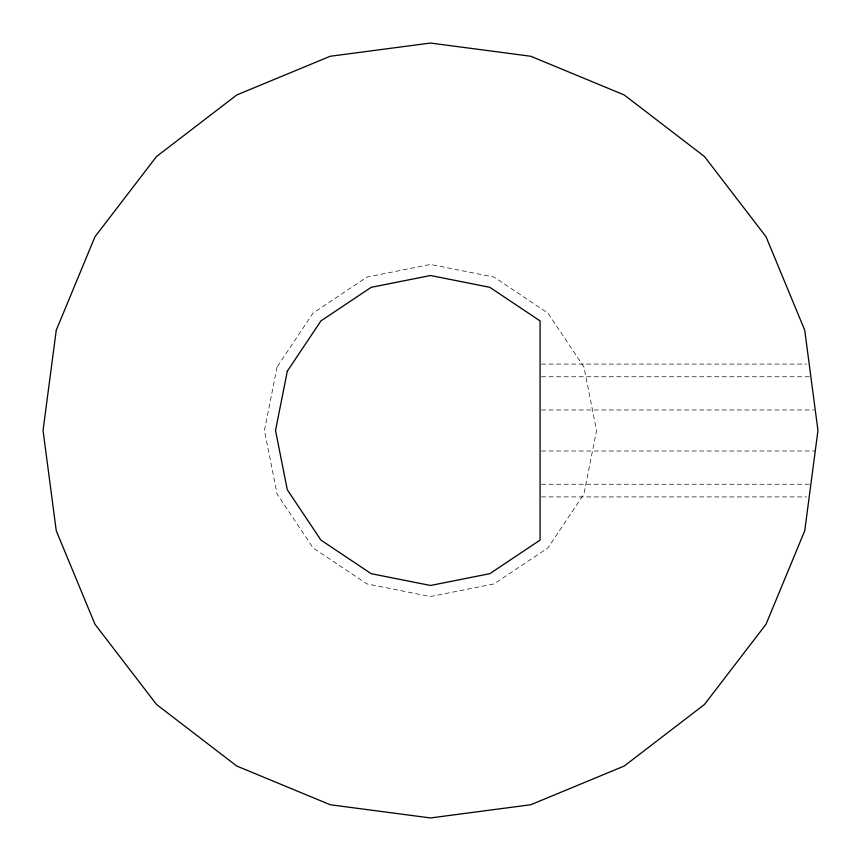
<?xml version="1.0" encoding="UTF-8"?>
<svg xmlns="http://www.w3.org/2000/svg" width="861" height="861" viewBox="0 0 861 861"><rect width="100%" height="100%" fill="white"/><g stroke="black" fill="none" stroke-linecap="round" stroke-linejoin="round"><path stroke-width="0.65" stroke-dasharray="4.3 3.23" d="M541.429 364.085L806.531 364.085M541.429 376.763L809.534 376.763M541.429 409.976L813.903 409.976M541.429 451.024L815.249 451.024M541.429 484.237L809.534 484.237M541.429 496.915L806.531 496.915M277.091 366.958L264.445 430.5L277.091 494.042L313.081 547.919L366.958 583.909L430.5 596.555L494.042 583.909L547.919 547.919L583.909 494.042L596.555 430.5L583.909 366.958L547.919 313.081L494.042 277.091L430.5 264.445L366.958 277.091L313.081 313.081L277.091 366.958"/><path stroke-width="1.29" d="M56.256 330.226L43.05 430.5L56.256 530.774L94.958 624.225L156.53 704.47L236.775 766.042L330.226 804.744L430.5 817.95L530.774 804.744L624.225 766.042L704.47 704.47L766.042 624.225L804.744 530.774L817.95 430.5L804.744 330.226L766.042 236.775L704.47 156.53L624.225 94.958L530.774 56.256L430.5 43.05L330.226 56.256L236.775 94.958L156.53 156.53L94.958 236.775L56.256 330.226M287.316 371.188L275.52 430.5L287.316 489.812L320.916 540.084L371.188 573.684L430.5 585.48L489.812 573.684L540.084 540.084L540.084 320.916L489.812 287.316L430.5 275.52L371.188 287.316L320.916 320.916L287.316 371.188"/></g></svg>
